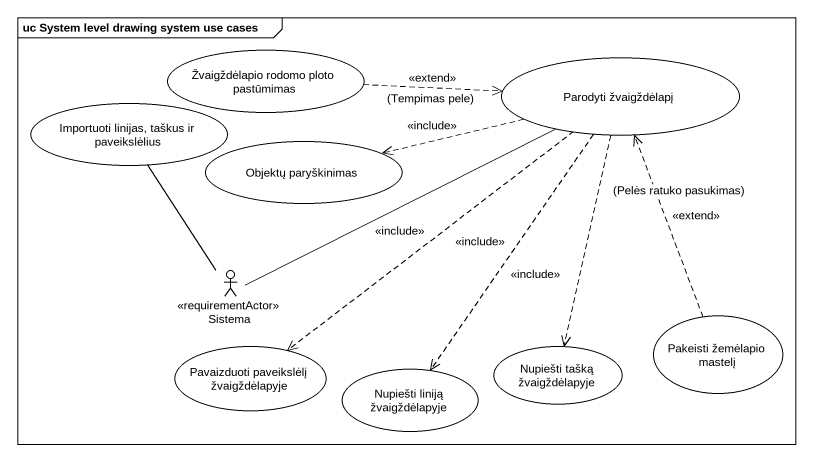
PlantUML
@startuml
mainframe uc System level drawing system use cases
usecase "Žvaigždėlapio rodomo ploto pastūmimas" as Žvaigždėlapio_rodomo_ploto
usecase "Parodyti žvaigždėlapį" as Parodyti_žvaigždėlapį
usecase "Importuoti linijas, taškus ir paveikslėlius" as Importuoti_linijas_taškus
usecase "Objektų paryškinimas" as Objektų_paryškinimas
actor Sistema <<requirementActor>>
usecase "Pakeisti žemėlapio mastelį" as Pakeisti_žemėlapio_mastelį
usecase "Pavaizduoti paveikslėlį žvaigždėlapyje" as Pavaizduoti_paveikslėlį
usecase "Nupiešti liniją žvaigždėlapyje" as Nupiešti_liniją
usecase "Nupiešti tašką žvaigždėlapyje" as Nupiešti_tašką
Žvaigždėlapio_rodomo_ploto .right.> Parodyti_žvaigždėlapį : <<extend>>\n(Tempimas pele)
Parodyti_žvaigždėlapį .left.> Objektų_paryškinimas : <<include>>
Parodyti_žvaigždėlapį -left- Sistema
Parodyti_žvaigždėlapį ..> Pavaizduoti_paveikslėlį : <<include>>
Parodyti_žvaigždėlapį ..> Nupiešti_liniją : <<include>>
Parodyti_žvaigždėlapį ..> Nupiešti_tašką : <<include>>
Importuoti_linijas_taškus -- Sistema
Pakeisti_žemėlapio_mastelį .up.> Parodyti_žvaigždėlapį : (Pelės ratuko pasukimas)\n<<extend>>
@enduml
